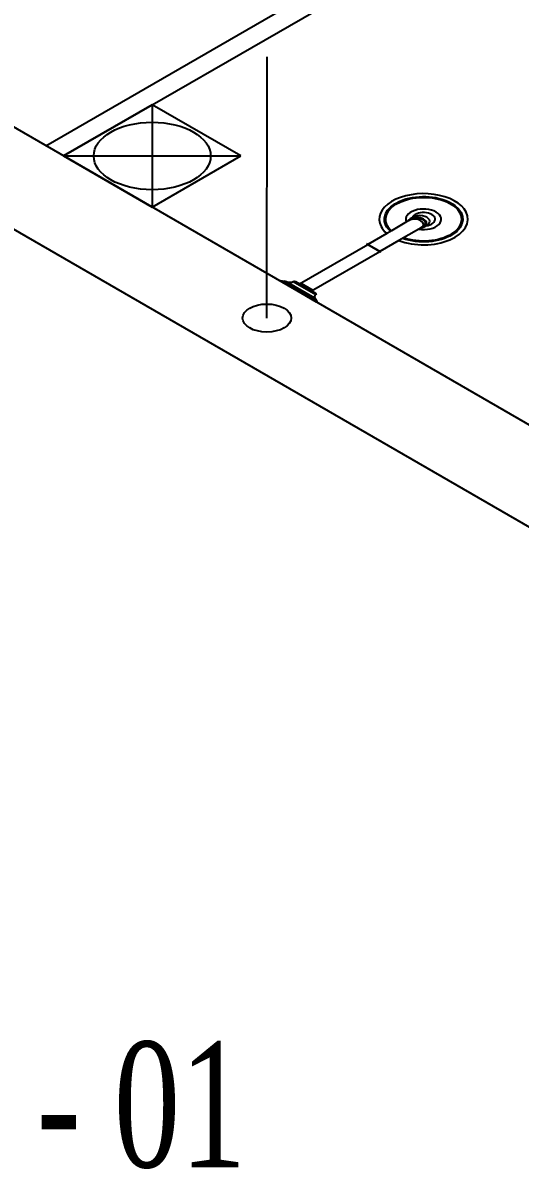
# Model space of a CAD drawing. Header units: millimetres. Extents: x 474.7 to 528.3, y 13.1 to 23.5.
# Drawn here: x 482.152 to 482.747, y 13.233 to 14.605 of the extents above; entities that cross this region are included whole.
import ezdxf

# ---------------------------------------------------------------- set-up
doc = ezdxf.new("R2010")
doc.units = ezdxf.units.MM
doc.header["$LTSCALE"] = 2.5
doc.linetypes.add('DASHDOT', pattern=[1, 0.5, -0.25, 0, -0.25])
doc.linetypes.add('HIDDEN2', pattern=[0.1875, 0.125, -0.0625])
for name, color, linetype in [('EIXO', 253, 'Continuous'), ('I-AGUA FRIA', 5, 'Continuous'), ('I-ARQ', 8, 'Continuous'), ('I-NORMO_INST', 4, 'Continuous')]:
    doc.layers.add(name, color=color, linetype=linetype)
doc.styles.add('ROMANS', font='romans', dxfattribs={"oblique": 15})
doc.styles.add('TITULO', font='times.ttf')

# ---------------------------------------------------------------- blocks, each defined once
blk = doc.blocks.new('*U13')
at = {"color": 8, "extrusion": (0, 0.816497, 0.57735)}
blk.add_circle((0.0012, -4.2567, -3.0103), 0.0291, dxfattribs=at)
at = {"layer": 'EIXO', "linetype": 'HIDDEN2'}
blk.add_line((-0.0012, -0.0003, -2.9653), (0, 0.964), dxfattribs=at)
blk = doc.blocks.new('TITOLO HS1')
at = {"style": 'TITULO', "width": 0.7}
blk.add_attdef('LNOME', (0.000057, 0.002997), '', height=0.006, dxfattribs=at)
at = {"color": 253, "style": 'ROMANS', "width": 0.7}
blk.add_attdef('LESC', (0.01163, -0.000028), '', height=0.002, dxfattribs=at)

msp = doc.modelspace()

# ---------------------------------------------------------------- linework, layer by layer
at = {"layer": 'I-ARQ', "extrusion": (0, 0.816497, 0.57735)}
for p, q in [((483.311, 13.805, 12.3842), (479.1072, 16.232, 8.9518)), ((483.2049, 13.7437, 12.4708), (479.0012, 16.1708, 9.0384)), ((482.1796, 14.4581, 11.4604), (483.0352, 14.9521, 10.7618)), ((482.2008, 14.4459, 11.4777), (483.0564, 14.9399, 10.7791)), ((482.3069, 14.5071, 11.3911), (482.2008, 14.4459, 11.4777)), ((482.413, 14.4459, 11.4777), (482.3069, 14.5071, 11.3911)), ((482.3069, 14.5071, 11.3911), (482.3069, 14.3847, 11.5643)), ((482.2008, 14.4459, 11.4777), (482.3069, 14.3847, 11.5643)), ((482.2008, 14.4459, 11.4777), (482.413, 14.4459, 11.4777)), ((482.3069, 14.3847, 11.5643), (482.413, 14.4459, 11.4777))]:
    msp.add_line(p, q, dxfattribs=at)
at = {"layer": 'I-ARQ', "extrusion": (0, 0.816497, 0.57735), "elevation": 18.4217}
for points in [[(-482.6023, 1.2065, 0.700978), (-482.6827, 1.1474, 1), (-482.5809, 1.1773, 0.07613), (-482.5877, 1.1919)], [(-482.5921, 1.1875, -0.06962), (-482.5867, 1.1756, -5.480122), (-482.6067, 1.2021)], [(-482.626, 1.1828, 3.836175), (-482.6114, 1.1681)], [(-482.6349, 1.1759, 1.802734), (-482.6183, 1.1593)], [(-482.4679, 1.2924, 0.280777), (-482.4757, 1.2915)], [(-482.4757, 1.2915, -0.377188), (-482.4783, 1.2917), (-482.5025, 1.3158, -0.377188), (-482.5027, 1.3185)], [(-482.5027, 1.3185, 0.280777), (-482.5018, 1.3262)]]:
    msp.add_lwpolyline(points, format="xyb", dxfattribs=at)
at = {"layer": 'I-ARQ', "ltscale": 0.06322, "extrusion": (0, 0.816497, 0.57735), "elevation": 18.4217}
for points in [[(-482.5921, 1.1875), (-482.593, 1.1865, -0.067971), (-482.588, 1.1752, -5.429636), (-482.6077, 1.2011)], [(-482.6114, 1.1681), (-482.5933, 1.1863, -0.067551), (-482.5883, 1.1751, -5.416932), (-482.6079, 1.2009)]]:
    msp.add_lwpolyline(points, format="xyb", dxfattribs=at)
for points in [[(-482.6181, 1.1614), (-482.6114, 1.1681)], [(-482.5877, 1.1919), (-482.5649, 1.2147)], [(-482.5921, 1.1875), (-482.5877, 1.1919)], [(-482.626, 1.1828), (-482.6023, 1.2065)], [(-482.6327, 1.1761), (-482.626, 1.1828)], [(-482.6023, 1.2065), (-482.5795, 1.2293)]]:
    msp.add_lwpolyline(points, dxfattribs=at)
at = {"layer": 'I-ARQ', "ltscale": 0.067121, "extrusion": (0, 0.816497, 0.57735), "elevation": 18.4217}
for points in [[(-482.6158, 1.1618), (-482.6183, 1.1593)], [(-482.6183, 1.1593), (-482.6196, 1.158)]]:
    msp.add_lwpolyline(points, dxfattribs=at)
at = {"layer": 'I-ARQ', "ltscale": 0.067122, "extrusion": (0, 0.816497, 0.57735), "elevation": 18.4217}
msp.add_lwpolyline([(-482.6362, 1.1746), (-482.6323, 1.1785, -0.128945), (-482.6276, 1.1811)], format="xyb", dxfattribs=at)
at = {"layer": 'I-ARQ', "extrusion": (0, 0.816497, 0.57735), "elevation": 18.4217}
for points in [[(-482.4831, 1.2964), (-482.5649, 1.2147)], [(-482.4977, 1.3111), (-482.5795, 1.2293)]]:
    msp.add_lwpolyline(points, dxfattribs=at)
at = {"layer": 'I-ARQ', "linetype": 'DASHDOT', "ltscale": 0.30975, "extrusion": (0, 0.816497, 0.57735), "elevation": 18.4217}
msp.add_lwpolyline([(-482.5809, 1.2308), (-482.5634, 1.2132)], dxfattribs=at)
at = {"layer": 'I-ARQ', "ltscale": 0.258125, "extrusion": (0, 0.816497, 0.57735), "elevation": 18.4217}
msp.add_lwpolyline([(-482.5649, 1.2147), (-482.5795, 1.2293)], dxfattribs=at)
at = {"layer": 'I-ARQ', "ltscale": 0.200747, "extrusion": (0, 0.816497, 0.57735), "elevation": 18.4217}
msp.add_lwpolyline([(-482.5032, 1.3293, -0.164371), (-482.5037, 1.3341), (-482.4601, 1.2904, -0.164371), (-482.4649, 1.2909)], format="xyb", dxfattribs=at)
at = {"layer": 'I-ARQ', "extrusion": (0, 0.816497, 0.57735), "elevation": 18.4217}
msp.add_lwpolyline([(-482.4649, 1.2909), (-482.5032, 1.3293), (-482.5018, 1.3262), (-482.4679, 1.2924)], close=True, dxfattribs=at)
at = {"layer": 'I-ARQ', "ltscale": 0.352288, "extrusion": (0, 0.816497, 0.57735), "elevation": 18.4217}
msp.add_lwpolyline([(-482.4757, 1.2915), (-482.5027, 1.3185)], dxfattribs=at)
at = {"layer": 'I-ARQ', "ltscale": 0.025813, "extrusion": (0, 0.816497, 0.57735), "elevation": 18.4217}
msp.add_lwpolyline([(-482.4855, 1.2955), (-482.486, 1.2935)], dxfattribs=at)
at = {"layer": 'I-ARQ', "ltscale": 0.029062, "extrusion": (0, 0.816497, 0.57735), "elevation": 18.4217}
for points in [[(-482.4838, 1.2972), (-482.4855, 1.2955)], [(-482.497, 1.3103), (-482.4986, 1.3087), (-482.5006, 1.3082)]]:
    msp.add_lwpolyline(points, dxfattribs=at)
at = {"layer": 'I-ARQ', "ltscale": 0.242325, "extrusion": (0, 0.816497, 0.57735), "elevation": 18.4217}
msp.add_lwpolyline([(-482.4847, 1.2948), (-482.4994, 1.3094)], dxfattribs=at)
at = {"layer": 'I-ARQ', "ltscale": 0.218093, "extrusion": (0, 0.816497, 0.57735), "elevation": 18.4217}
msp.add_lwpolyline([(-482.4855, 1.2955), (-482.4978, 1.3079)], dxfattribs=at)
at = {"layer": 'I-ARQ', "extrusion": (0, 0.816497, 0.57735)}
msp.add_circle((-482.3069, 1.0312, 18.4217), 0.07, dxfattribs=at)
msp.add_arc((-483.0837, 0.2048, 18.4217), 0.6, 45.0001, 135.1318, dxfattribs=at)
at = {"layer": 'I-ARQ', "extrusion": (-1.11022e-16, 0.816497, 0.57735)}
msp.add_ellipse((482.6241, 14.3657, 11.5911), major_axis=(0.00832, -0.0048, 0.00679), ratio=0.942388, start_param=3.140774, end_param=3.638398, dxfattribs=at)
at = {"layer": 'I-ARQ', "extrusion": (-5.55112e-17, 0.816497, 0.57735)}
for centre, major_axis, start_param, end_param in [((482.6239, 14.3656, 11.5912), (0.00796, -0.0046, 0.0065), 5.874594, 9.833369), ((482.6241, 14.3657, 11.5911), (0.00832, -0.0048, 0.00679), 6.283156, 9.424748), ((482.6279, 14.3679, 11.588), (0.00832, -0.0048, 0.00679), 1.070796, 3.141564), ((482.6279, 14.3679, 11.588), (0.00832, -0.0048, 0.00679), 6.283156, 7.353981)]:
    msp.add_ellipse(centre, major_axis=major_axis, ratio=0.939693, start_param=start_param, end_param=end_param, dxfattribs=at)
at = {"layer": 'I-ARQ', "extrusion": (-2.77556e-17, 0.816497, 0.57735)}
msp.add_ellipse((482.6239, 14.3656, 11.5912), major_axis=(0.00789, -0.00456, 0.00644), ratio=0.939693, start_param=5.895727, end_param=9.812236, dxfattribs=at)
at = {"layer": 'I-ARQ', "extrusion": (2.77556e-17, 0.816497, 0.57735)}
for centre, major_axis, start_param, end_param in [((482.6218, 14.3644, 11.593), (-0.00731, 0.00422, -0.00597), 3.141593, 6.283185), ((482.624, 14.3657, 11.5912), (0.00746, -0.00431, 0.00609), 3.141564, 3.341037), ((482.6244, 14.3659, 11.5909), (0.00746, -0.00431, 0.00609), 3.169992, 3.341037), ((482.624, 14.3657, 11.5912), (0.00746, -0.00431, 0.00609), 1.070796, 3.141564), ((482.624, 14.3657, 11.5912), (0.00746, -0.00431, 0.00609), 6.283156, 7.353981), ((482.624, 14.3657, 11.5912), (0.00746, -0.00431, 0.00609), 6.083746, 6.283156), ((482.6244, 14.3659, 11.5909), (0.00746, -0.00431, 0.00609), 6.083746, 6.254788)]:
    msp.add_ellipse(centre, major_axis=major_axis, ratio=0.939693, start_param=start_param, end_param=end_param, dxfattribs=at)

# ---------------------------------------------------------------- block references
at = {"layer": 'I-AGUA FRIA'}
msp.add_blockref('*U13', (482.4454, 14.2522, 12.6007), dxfattribs=at)
at = {"layer": 'I-NORMO_INST'}
ref = msp.add_blockref('TITOLO HS1', (480.3876, 13.1607), dxfattribs=dict(at, xscale=25.00000000000002, yscale=25.00000000000002, zscale=25.00000000000002))
ref.add_attrib('LNOME', 'DETALHE ISOMÉTRICO - 01', (480.389, 13.2356), dxfattribs={"layer": '0', "height": 0.15, "style": 'TITULO', "width": 0.7})

doc.saveas('drawing.dxf')
